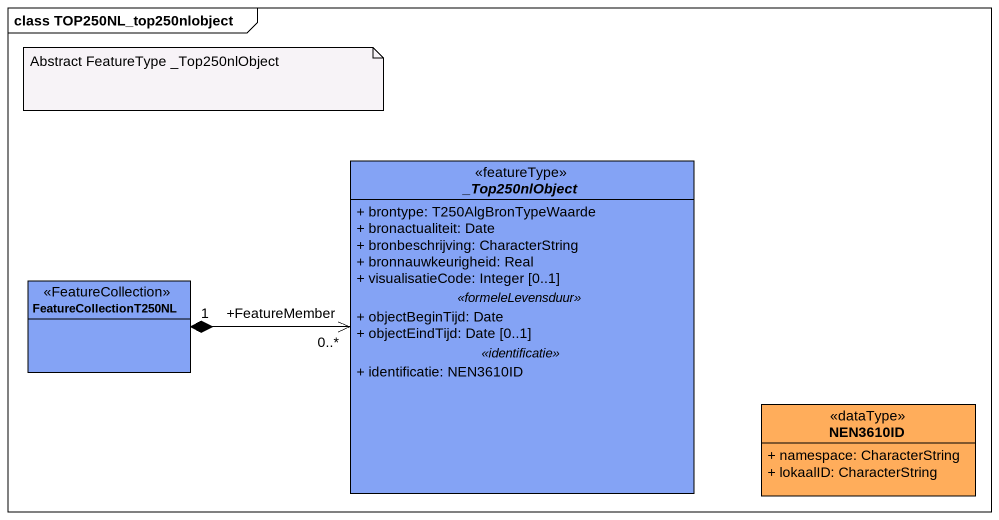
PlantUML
@startuml
mainframe class TOP250NL_top250nlobject
hide circle
hide empty members
skinparam classAttributeIconSize 0
abstract class "_Top250nlObject" as Top250nlObject <<featureType>> #84A3F5 {
  + brontype: T250AlgBronTypeWaarde
  + bronactualiteit: Date
  + bronbeschrijving: CharacterString
  + bronnauwkeurigheid: Real
  + visualisatieCode: Integer [0..1]
  .. <<formeleLevensduur>> ..
  + objectBeginTijd: Date
  + objectEindTijd: Date [0..1]
  .. <<identificatie>> ..
  + identificatie: NEN3610ID
}
class FeatureCollectionT250NL <<FeatureCollection>> #84A3F5
class NEN3610ID <<dataType>> #FFAD5B {
  + namespace: CharacterString
  + lokaalID: CharacterString
}
Top250nlObject "+FeatureMember\n0..*" <-left-* "1" FeatureCollectionT250NL
note as N1
  Abstract FeatureType _Top250nlObject
end note
@enduml
